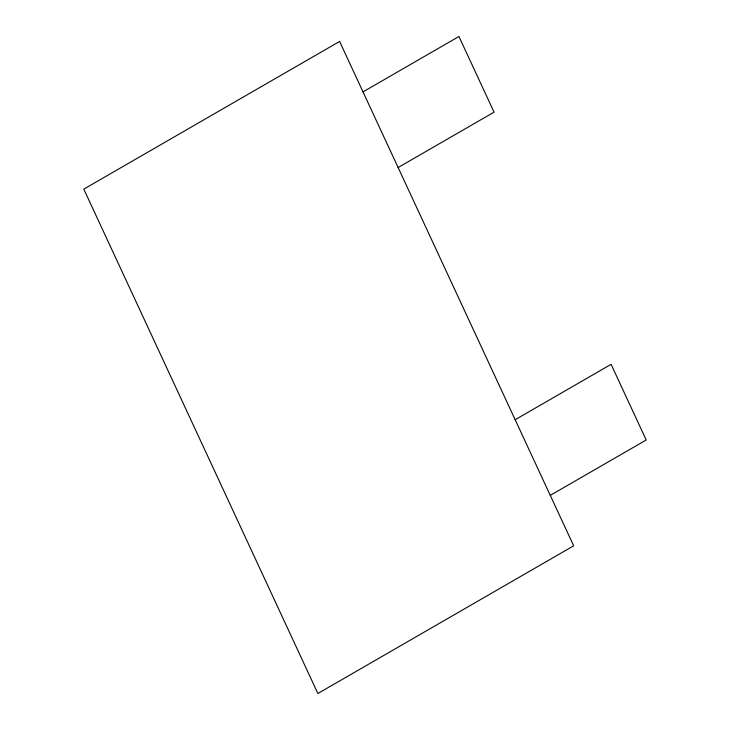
<?xml version="1.0" encoding="UTF-8"?>
<svg xmlns="http://www.w3.org/2000/svg" width="730" height="730" viewBox="0 0 730 730"><rect width="100%" height="100%" fill="white"/><g stroke="black" fill="none" stroke-linecap="round" stroke-linejoin="round"><path stroke-width="1.09" d="M363.011 91.88L458.942 36.5L494.055 112.155L398.124 167.535M515.161 419.723L611.092 364.334L646.205 439.989L550.274 495.378M339.605 41.446L83.795 189.134L317.879 693.5L573.68 545.812L339.605 41.446"/></g></svg>
